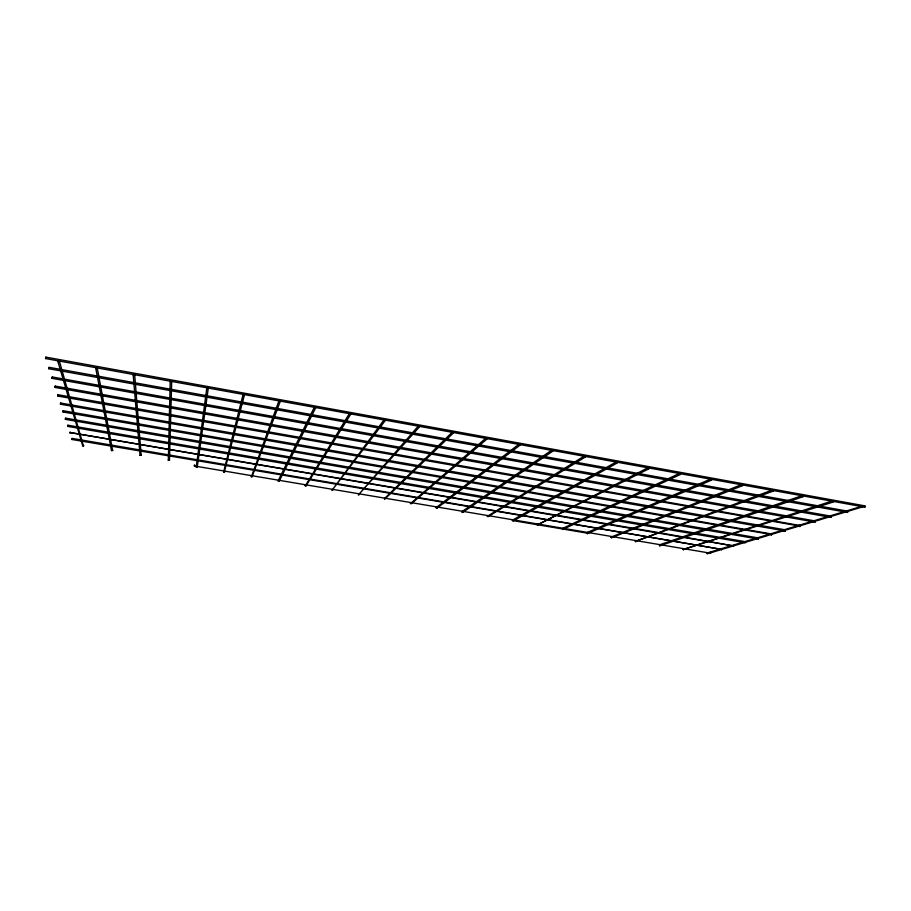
<?xml version="1.0" encoding="UTF-8"?>
<svg xmlns="http://www.w3.org/2000/svg" width="911" height="911" viewBox="0 0 911 911"><rect width="100%" height="100%" fill="white"/><g stroke="black" fill="none" stroke-linecap="round" stroke-linejoin="round"><path stroke-width="1.37" d="M60.49 404.188L60.673 402.935L60.456 404.211L785.18 530.954L785.316 529.826L785.18 530.954M411.294 503.703L486.69 439.261L486.804 438.316L485.87 438.145L410.462 503.669L411.294 503.054M728.663 533.926L65.398 419.356L65.421 418.764L65.603 418.149L731.681 533.322M65.626 418.217L65.398 419.356M67.676 426.382L67.892 425.209L744.241 541.487M657.765 532.423L70.045 432.509M168.341 460.169L170.198 381.584L170.881 380.832L171.689 381.481L169.48 460.078L168.341 460.169L169.48 460.078M278.14 480.951L279.176 481.259L315.605 407.946L315.24 407.012L314.295 407.342L278.174 480.814L279.176 481.259M279.221 481.133L278.903 480.552M243.032 394.6C244.194 397.219 245.002 392.561 243.032 394.6L223.685 471.75L224.14 472.376L244.467 394.862M224.778 471.944L223.685 471.75M197.209 467.286L208.277 388.302L207.674 387.482L206.82 388.04L196.195 467.502L197.118 466.876M206.82 388.04L207.435 388.86L208.277 388.302M171.689 381.481L171.006 382.233L170.198 381.584M140.032 455.375L141.182 455.284L140.032 455.375L133.165 374.865L133.86 374.114L134.68 374.774L141.182 455.284M134.68 374.774L133.985 375.526L133.165 374.865M111.472 450.546L112.634 450.455L111.472 450.546L95.712 368.078L96.418 367.315L97.238 367.976L112.634 450.455M97.238 367.976L96.543 368.739L95.712 368.078M72.174 438.646L71.992 439.489L721.967 549.435L72.163 438.385L71.958 439.501M194.373 465.976L194.567 464.906L194.373 465.988L538.185 524.076M63.018 411.362L62.996 411.977L771.697 534.586L771.56 533.96L63.201 410.724L63.041 411.886M63.178 411.339L63.201 410.724M69.908 432.554L733.628 545.951L660.566 532.901M55.013 386.754L55.218 386.093L815.038 520.933L814.81 522.117L815.038 520.933M55.195 386.765L54.99 387.437L814.981 522.071M707.483 553.455L706.572 553.171L861.988 506.265L862.831 506.812L707.209 553.842M610.962 537.148L741.816 484.47L742.636 484.857L742.351 485.7L611.645 537.706L610.962 537.148L611.645 537.706M586.878 532.639L587.276 533.595L586.878 532.639L711.001 478.879L711.821 479.266L711.525 480.108L587.276 533.595M512.278 520.488L587.561 533.197M436.153 507.632L519.031 444.169L519.965 444.329L519.862 445.274L436.984 508.144L436.153 507.632L436.984 508.144M350.621 414.289C350.154 411.533 348.264 415.746 350.621 414.289L305.982 485.916L305.219 485.984L349.414 413.537M314.295 407.342L314.671 408.265L315.605 407.946M278.891 400.92C279.335 403.71 281.305 399.451 278.891 400.92L251.345 476.954L252.074 476.692L280.212 401.523M252.074 476.692L251.06 476.237M70.101 432.019L69.908 433.078M57.86 395.955L58.042 394.748L57.792 396.046L800.04 526.125L799.869 525.476L58.042 394.748M788.915 500.583L49.137 367.327L48.921 368.021L48.898 368.75L847.503 512.403L847.868 511.526M60.616 403.026L785.453 529.849M52.28 376.995L52.029 378.35L52.269 376.972L830.946 516.161L830.718 517.38L830.946 516.161M865.063 507.176L45.561 358.558L45.835 357.123L865.302 505.935L864.767 506.949M45.857 357.158L45.618 358.57M710.648 553.102L710.671 552.214L710.478 553.205L685.357 548.946M488.023 516.651L585.147 457.106L585.238 456.172L584.327 456.012L487.146 516.503L488.08 516.138M462.651 512.369L461.831 511.709L462.56 512.46L552.681 451.218L552.783 450.285L551.85 450.114L461.934 511.618M453.291 433.067L453.166 432.11L452.209 432.19L384.453 498.636L384.544 499.376L453.291 433.067L452.346 433.146L452.209 432.19M418.32 426.041C418.081 428.762 420.928 425.243 418.32 426.041L358.33 494.958L419.413 426.929M359.071 494.878L359.082 494.24M384.055 419.823C383.804 422.567 386.697 419.026 384.055 419.823L331.889 490.494L385.148 420.711M332.64 490.425L332.549 489.674M305.982 485.916L305.777 485.096L305.06 485.358M833.064 502.029L832.403 500.902L682.965 549.561L832.927 502.109L832.13 501.733L832.403 500.902M659.302 544.949L659.803 545.837L803.047 496.7L803.32 495.869L802.511 495.482L659.405 544.892L659.803 545.837M562.201 528.551L562.713 529.45L680.392 474.472L680.688 473.629L679.857 473.23L562.565 528.46M616.599 461.752C615.198 463.904 619.161 462.321 616.599 461.752L512.472 520.147M584.327 456.012L584.236 456.935L585.147 457.106M551.85 450.114L551.747 451.047L552.681 451.218M519.031 444.169L518.928 445.103L519.862 445.274M485.87 438.145L485.745 439.091L486.69 439.261M52.029 378.35L652.857 485.62M48.898 368.75L49.171 367.429M861.988 506.265L861.726 507.097L862.523 507.473M802.511 495.482L802.238 496.313L803.047 496.7M772.847 491.223L773.132 490.391L772.323 490.004L635.183 541.498L772.847 491.223L772.038 490.835L772.323 490.004M683.603 549.857L683.318 548.877M741.816 484.47L741.531 485.312L742.351 485.7M635.821 541.794L635.423 540.838M711.001 478.879L710.705 479.721L711.525 480.108M721.854 548.855L721.66 549.88M679.857 473.23L679.549 474.073L680.392 474.472M733.503 545.37L733.366 546.406M562.713 529.45L562.964 528.79M648.393 467.525C647.015 469.666 650.932 468.083 648.393 467.525L537.285 524.975L648.928 468.766M537.945 525.271L537.547 524.303M745.3 542.466L745.642 541.726M758.316 537.934L758.111 539.016L758.316 537.934L734.482 533.812M512.984 521.058L617.271 462.925M771.56 533.96L771.412 535.064M436.346 507.29L437.178 507.803M799.869 525.476L799.721 526.638M847.503 512.403L847.651 511.162L791.716 501.084M539.563 524.315L683.967 548.718M410.36 503.271L411.396 503.453M640.422 524.747L67.699 426.394L67.915 425.232M643.223 525.237L745.505 542.785M731.476 534.415L758.18 539.016M781.945 530.373L785.248 530.954M655.647 486.121L830.798 517.38M55.218 386.093L54.967 387.414M59.34 360.927L58.35 360.483L57.871 361.394L82.696 445.809L83.448 446.139L59.34 360.927L58.862 361.838L57.871 361.394M83.801 445.433L82.696 445.809"/></g></svg>
